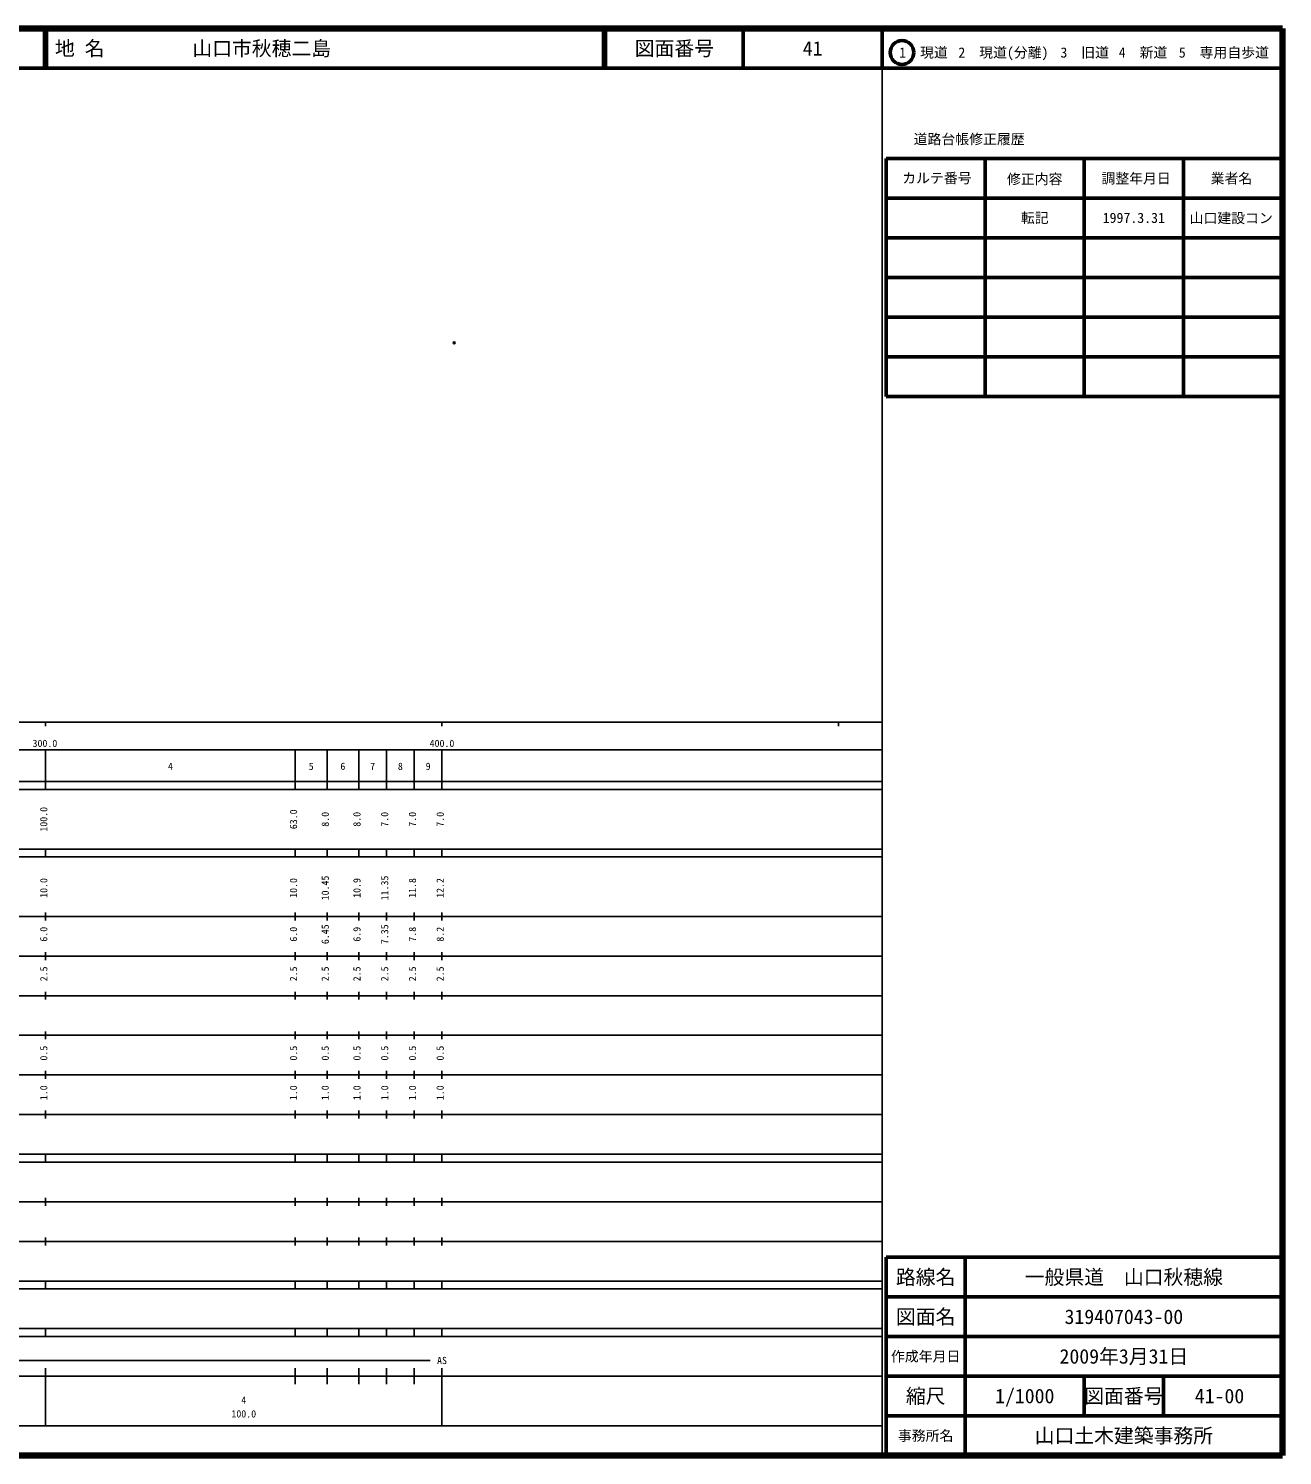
# Model space of a CAD drawing. Units: millimetres on the paper. Extents: x 40 to 680, y 20 to 380.
# Drawn here: x 363.7 to 680, y 20 to 380 of the extents above; entities that cross this region are included whole.
import ezdxf
from ezdxf.enums import TextEntityAlignment as Align

# ---------------------------------------------------------------- set-up
doc = ezdxf.new("R2010")
doc.units = ezdxf.units.MM
doc.header["$PDMODE"] = 32
doc.header["$PDSIZE"] = 0.5
doc.layers.add('M-OTRS', color=6, linetype='Continuous')
doc.layers.add('M-TTL-TXT', color=7, linetype='Continuous')
for name, color, linetype, lineweight in [('M-TTL', 2, 'Continuous', 140), ('M-TTL-BAND', 7, 'Continuous', 25), ('M-TTL-FRAM', 2, 'Continuous', 50), ('M-TTL-LINE', 7, 'Continuous', 50)]:
    doc.layers.add(name, color=color, linetype=linetype, lineweight=lineweight)
doc.styles.add('ＭＳ ゴシック', font='')
doc.styles.get('ＭＳ ゴシック').set_extended_font_data('MS Gothic')

msp = doc.modelspace()

# ---------------------------------------------------------------- linework, layer by layer
at = {"layer": 'M-OTRS'}
msp.add_point((471.096, 300.735), dxfattribs=at)
at = {"layer": 'M-TTL'}
for p, q in [((680, 380), (40, 380)), ((680, 20), (680, 380)), ((40, 20), (680, 20))]:
    msp.add_line(p, q, dxfattribs=at)
at = {"layer": 'M-TTL-BAND'}
for p, q in [((579, 20), (579, 370)), ((40, 205), (579, 205)), ((368, 205), (368, 204)), ((468, 205), (468, 204)), ((568, 205), (568, 204)), ((68, 198), (579, 198)), ((368, 188), (368, 198)), ((431, 188), (431, 198)), ((439, 188), (439, 198)), ((447, 188), (447, 198)), ((454, 188), (454, 198)), ((461, 188), (461, 198)), ((468, 188), (468, 198)), ((40, 190), (579, 190)), ((40, 188), (579, 188)), ((40, 173), (579, 173)), ((368, 171), (368, 173)), ((431, 171), (431, 173)), ((439, 171), (439, 173)), ((447, 171), (447, 173)), ((454, 171), (454, 173)), ((461, 171), (461, 173)), ((468, 171), (468, 173)), ((40, 171), (579, 171)), ((40, 156), (579, 156)), ((368, 155), (368, 157)), ((431, 155), (431, 157)), ((439, 155), (439, 157)), ((447, 155), (447, 157)), ((454, 155), (454, 157)), ((461, 155), (461, 157)), ((468, 155), (468, 157)), ((46, 146), (579, 146)), ((368, 145), (368, 147)), ((431, 145), (431, 147)), ((439, 145), (439, 147)), ((447, 145), (447, 147)), ((454, 145), (454, 147)), ((461, 145), (461, 147)), ((468, 145), (468, 147)), ((368, 135), (368, 137)), ((431, 135), (431, 137)), ((439, 135), (439, 137)), ((447, 135), (447, 137)), ((454, 135), (454, 137)), ((461, 135), (461, 137)), ((468, 135), (468, 137)), ((52, 136), (579, 136)), ((46, 126), (579, 126)), ((368, 125), (368, 127)), ((431, 125), (431, 127)), ((439, 125), (439, 127)), ((447, 125), (447, 127)), ((454, 125), (454, 127)), ((461, 125), (461, 127)), ((468, 125), (468, 127)), ((52, 116), (579, 116)), ((368, 115), (368, 117)), ((431, 115), (431, 117)), ((439, 115), (439, 117)), ((447, 115), (447, 117)), ((454, 115), (454, 117)), ((461, 115), (461, 117)), ((468, 115), (468, 117)), ((46, 106), (579, 106)), ((368, 105), (368, 107)), ((431, 105), (431, 107)), ((439, 105), (439, 107)), ((447, 105), (447, 107)), ((454, 105), (454, 107)), ((461, 105), (461, 107)), ((468, 105), (468, 107)), ((40, 96), (579, 96)), ((40, 94), (579, 94)), ((368, 94), (368, 96)), ((431, 94), (431, 96)), ((439, 94), (439, 96)), ((447, 94), (447, 96)), ((454, 94), (454, 96)), ((461, 94), (461, 96)), ((468, 94), (468, 96)), ((49, 84), (579, 84)), ((368, 83), (368, 85)), ((431, 83), (431, 85)), ((439, 83), (439, 85)), ((447, 83), (447, 85)), ((454, 83), (454, 85)), ((461, 83), (461, 85)), ((468, 83), (468, 85)), ((40, 74), (579, 74)), ((368, 73), (368, 75)), ((431, 73), (431, 75)), ((439, 73), (439, 75)), ((447, 73), (447, 75)), ((454, 73), (454, 75)), ((461, 73), (461, 75)), ((468, 73), (468, 75)), ((40, 64), (579, 64)), ((40, 62), (579, 62)), ((368, 62), (368, 64)), ((431, 62), (431, 64)), ((439, 62), (439, 64)), ((447, 62), (447, 64)), ((454, 62), (454, 64)), ((461, 62), (461, 64)), ((468, 62), (468, 64)), ((40, 52), (579, 52)), ((368, 50), (368, 52)), ((431, 50), (431, 52)), ((439, 50), (439, 52)), ((447, 50), (447, 52)), ((454, 50), (454, 52)), ((461, 50), (461, 52)), ((468, 50), (468, 52)), ((40, 50), (579, 50)), ((71, 44), (465, 44)), ((40, 40), (579, 40)), ((368, 27.5), (368, 42)), ((431, 38), (431, 42)), ((439, 38), (439, 42)), ((447, 38), (447, 42)), ((454, 38), (454, 42)), ((461, 38), (461, 42)), ((468, 27.5), (468, 42)), ((68, 27.5), (579, 27.5))]:
    msp.add_line(p, q, dxfattribs=at)
at = {"layer": 'M-TTL-FRAM'}
for p, q in [((580, 347.197), (580, 287.197)), ((580, 347.197), (680, 347.197)), ((580, 287.197), (680, 287.197)), ((680, 70), (580, 70)), ((580, 70), (580, 20))]:
    msp.add_line(p, q, dxfattribs=at)
at = {"layer": 'M-TTL-LINE'}
for p, q in [((367.75, 380), (367.75, 370)), ((368.25, 380), (368.25, 370)), ((508.747, 380), (508.747, 370)), ((509.247, 380), (509.247, 370)), ((543.997, 380), (543.997, 370)), ((579, 380), (579, 370)), ((40, 370), (680, 370)), ((605, 347.197), (605, 287.197)), ((630, 347.197), (630, 287.197)), ((655, 347.197), (655, 287.197)), ((580, 337.197), (680, 337.197)), ((580, 327.197), (680, 327.197)), ((580, 317.197), (680, 317.197)), ((580, 307.197), (680, 307.197)), ((580, 297.197), (680, 297.197)), ((600, 70), (600, 20)), ((680, 60), (580, 60)), ((680, 50), (580, 50)), ((680, 40), (580, 40)), ((630, 40), (630, 30)), ((650, 40), (650, 30)), ((680, 30), (580, 30))]:
    msp.add_line(p, q, dxfattribs=at)
msp.add_circle((584.031, 373.958), 3, dxfattribs=at)

# ---------------------------------------------------------------- texts
at = {"layer": 'M-TTL-BAND', "style": 'ＭＳ ゴシック'}
for s, p in [('300.0', (367.844, 198.195)), ('400.0', (468, 198.195)), ('4', (399.5, 192.405)), ('5', (435, 192.405)), ('6', (443, 192.405)), ('7', (450.5, 192.405)), ('8', (457.5, 192.405)), ('9', (464.5, 192.405)), ('AS', (468, 42.5)), ('4', (418, 32.523)), ('100.0', (418, 29.033))]:
    msp.add_text(s, height=1.833, dxfattribs=at).set_placement(p, align=Align.BOTTOM_CENTER)
for s, p in [('100.0', (369, 180.5)), ('63.0', (432, 180.5)), ('8.0', (440, 180.5)), ('8.0', (448, 180.5)), ('7.0', (455, 180.5)), ('7.0', (462, 180.5)), ('7.0', (469, 180.5)), ('10.45', (440, 163.174)), ('11.35', (455, 163.174)), ('10.0', (369, 163.174)), ('10.0', (432, 163.174)), ('10.9', (448, 163.174)), ('11.8', (462, 163.174)), ('12.2', (469, 163.174)), ('6.0', (369, 151.5)), ('6.0', (432, 151.5)), ('6.45', (440, 151.5)), ('6.9', (448, 151.5)), ('7.35', (455, 151.5)), ('7.8', (462, 151.5)), ('8.2', (469, 151.5)), ('2.5', (369, 141.5)), ('2.5', (432, 141.5)), ('2.5', (440, 141.5)), ('2.5', (448, 141.5)), ('2.5', (455, 141.5)), ('2.5', (462, 141.5)), ('2.5', (469, 141.5)), ('0.5', (369, 121.5)), ('0.5', (432, 121.5)), ('0.5', (440, 121.5)), ('0.5', (448, 121.5)), ('0.5', (455, 121.5)), ('0.5', (462, 121.5)), ('0.5', (469, 121.5)), ('1.0', (369, 111.5)), ('1.0', (432, 111.5)), ('1.0', (440, 111.5)), ('1.0', (448, 111.5)), ('1.0', (455, 111.5)), ('1.0', (462, 111.5)), ('1.0', (469, 111.5))]:
    msp.add_text(s, height=1.833, rotation=90, dxfattribs=at).set_placement(p, align=Align.BOTTOM_CENTER)
at = {"layer": 'M-TTL-TXT', "style": 'ＭＳ ゴシック'}
for s, p in [('地 名', (370.38, 375)), ('山口市秋穂二島', (405.024, 375))]:
    msp.add_text(s, height=3.666, dxfattribs=at).set_placement(p, align=Align.MIDDLE_LEFT)
for s, height, p in [('図面番号', 3.666, (526.622, 375)), ('41', 3.666, (561.497, 375)), ('1\u3000現道', 2.566, (589.448, 373.958)), ('2\u3000現道(分離)', 2.566, (609.619, 373.958)), ('3\u3000旧道', 2.566, (630.121, 373.958)), ('4\u3000新道', 2.566, (644.824, 373.958)), ('5\u3000専用自歩道', 2.566, (665.228, 373.958)), ('道路台帳修正履歴', 2.566, (600.968, 352.113)), ('カルテ番号', 2.566, (592.839, 342.277)), ('修正内容', 2.566, (617.509, 342.023)), ('調整年月日', 2.566, (643.089, 342.197)), ('業者名', 2.566, (667.134, 342.197)), ('転記', 2.566, (617.5, 332.245)), ('1997.3.31', 2.566, (642.5, 332.245)), ('山口建設コン', 2.566, (667.077, 332.189)), ('路線名', 3.666, (590, 65)), ('路線名', 3.666, (590, 65)), ('一般県道\u3000山口秋穂線', 3.666, (640, 65)), ('図面名', 3.666, (590, 55)), ('図面名', 3.666, (590, 55)), ('319407043-00', 3.666, (640, 55)), ('2009年3月31日', 3.666, (640, 45)), ('作成年月日', 2.566, (590, 45)), ('作成年月日', 2.566, (590, 45)), ('縮尺', 3.666, (590, 35)), ('縮尺', 3.666, (590, 35)), ('1/1000', 3.666, (615, 35)), ('図面番号', 3.666, (640, 35)), ('図面番号', 3.666, (640, 35)), ('41-00', 3.666, (664.125, 35)), ('事務所名', 2.566, (590, 25)), ('事務所名', 2.566, (590, 25)), ('山口土木建築事務所', 3.666, (640, 25))]:
    msp.add_text(s, height=height, dxfattribs=at).set_placement(p, align=Align.MIDDLE_CENTER)

doc.saveas('drawing.dxf')
